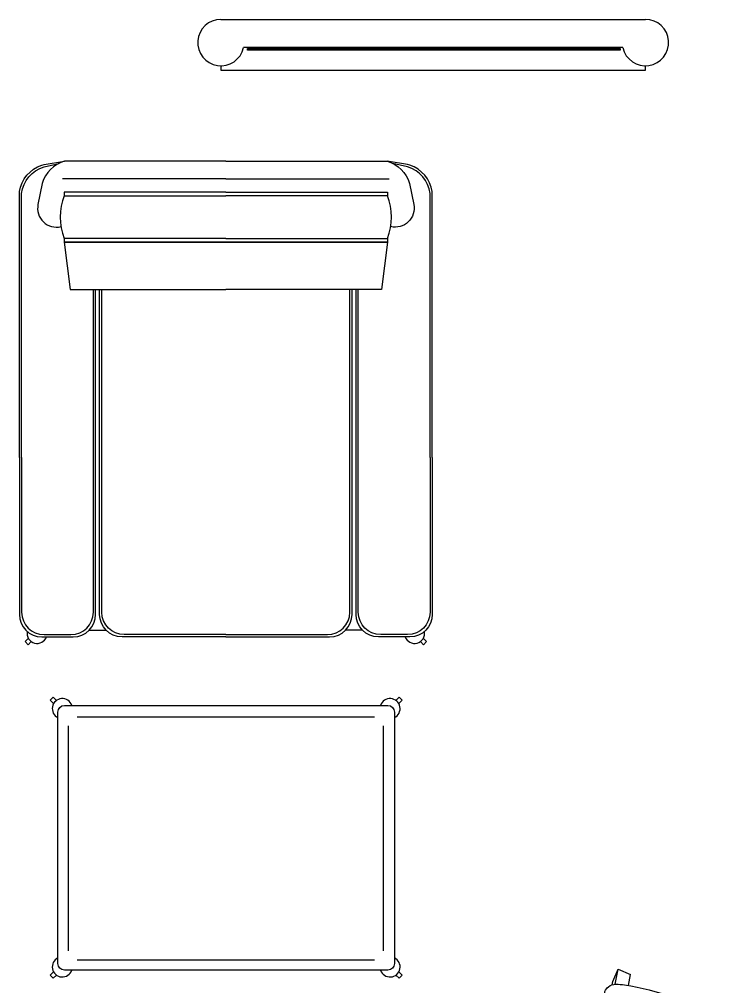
# Model space of a CAD drawing. Header units: millimetres. Extents: x -38686 to 870903, y -23218 to 232707.
# Drawn here: x 40788 to 42337, y 25863 to 28018 of the extents above; entities that cross this region are included whole.
import ezdxf

# ---------------------------------------------------------------- set-up
doc = ezdxf.new("R2010")
doc.units = ezdxf.units.MM
doc.header["$LTSCALE"] = 10
doc.layers.add('40 - Detail Outline', color=142, linetype='Continuous')

msp = doc.modelspace()

# ---------------------------------------------------------------- linework, layer by layer
at = {"layer": '40 - Detail Outline', "color": 0}
for p, q in [((40842.631, 27694.661), (40888.515, 27702.269)), ((41247.631, 27702.269), (40888.515, 27702.269)), ((41247.631, 27702.269), (41606.748, 27702.269)), ((41652.631, 27694.661), (41606.748, 27702.269)), ((40842.631, 27689.661), (40875.774, 27697.269)), ((41652.631, 27689.661), (41619.489, 27697.269)), ((41247.631, 27662.75), (40883.794, 27662.75)), ((41247.631, 27662.75), (41611.469, 27662.75)), ((40942.948, 26656.913), (40981.077, 26656.913)), ((41552.315, 26656.913), (41514.186, 26656.913)), ((42115.137, 25868.076), (42121.487, 25901.992)), ((42144.687, 25865.373), (42149.328, 25890.162)), ((42108.292, 25866.862), (42109.657, 25874.151))]:
    msp.add_line(p, q, dxfattribs=at)
at = {"layer": '40 - Detail Outline', "color": 251}
for p, q in [((41578.92, 26463.623), (40916.343, 26463.623)), ((40896.343, 26443.623), (40896.343, 25942.575)), ((41598.92, 25942.575), (41598.92, 26443.623)), ((40916.343, 25922.575), (41578.92, 25922.575))]:
    msp.add_line(p, q, dxfattribs=at)
at = {"layer": '40 - Detail Outline', "color": 0}
for points in [[(41236.64, 28018.29), (42182.469, 28018.29)], [(42132.005, 27955.21), (41287.103, 27955.21)], [(41247.631, 27633.448), (40887.475, 27633.448), (40887.475, 27625.192), (41247.631, 27625.192)], [(41247.631, 27633.448), (41607.787, 27633.448), (41607.787, 27625.192), (41247.631, 27625.192)], [(41247.631, 27530.115), (40887.475, 27530.115), (40887.475, 27521.859), (41247.631, 27521.859)], [(41247.631, 27530.115), (41607.787, 27530.115), (41607.787, 27521.859), (41247.631, 27521.859)], [(41247.631, 27521.859), (40887.475, 27521.859), (40900.73, 27416.501), (41063.886, 27416.501)], [(41247.631, 27521.859), (41607.787, 27521.859), (41594.533, 27416.501), (41431.376, 27416.501)], [(41063.886, 27416.501), (41247.631, 27416.501)], [(41431.376, 27416.501), (41247.631, 27416.501)], [(42109.657, 25874.151), (42121.487, 25901.992), (42149.328, 25890.162)]]:
    msp.add_lwpolyline(points, dxfattribs=at)
at = {"layer": '40 - Detail Outline', "color": 252}
msp.add_lwpolyline([(41296.194, 27953.158), (42126.361, 27953.158), (42126.361, 27949.602), (41296.194, 27949.602)], close=True, dxfattribs=at)
at = {"layer": '40 - Detail Outline', "color": 251}
msp.add_lwpolyline([(41236.64, 27914.84), (41236.64, 27904.84), (42182.469, 27904.84), (42182.469, 27914.84)], dxfattribs=at)
at = {"layer": '40 - Detail Outline', "color": 0}
for points in [[(41247.631, 27702.269), (40888.515, 27702.269, 0.25814287), (40838.515, 27652.269), (40829.168, 27605.661, 0.5502594), (40880.447, 27556.486)], [(41247.631, 27702.269), (41606.748, 27702.269, -0.25814287), (41656.748, 27652.269), (41666.094, 27605.661, -0.5502594), (41614.815, 27556.486)], [(40787.631, 27042.149), (40788.148, 27634.514, -0.28147335), (40837.56, 27693.314), (40842.631, 27694.661)], [(40792.631, 27042.149), (40792.631, 27630.031, -0.29368572), (40842.631, 27689.661)], [(41707.631, 27042.149), (41707.114, 27634.514, 0.28147335), (41657.702, 27693.314), (41652.631, 27694.661)], [(41702.631, 27042.149), (41702.631, 27630.031, 0.29368572), (41652.631, 27689.661)], [(40787.631, 27042.149), (40787.631, 26692.269, 0.41421356), (40837.631, 26642.269), (40907.592, 26642.269, 0.41421356), (40957.592, 26692.269), (40957.592, 27416.501)], [(40792.631, 27042.149), (40792.631, 26697.269, 0.41421356), (40842.631, 26647.269), (40902.592, 26647.269, 0.41421356), (40952.592, 26697.269), (40952.592, 27416.501)], [(41247.631, 26642.269), (41016.432, 26642.269, -0.41421356), (40966.432, 26692.269), (40966.432, 27416.501)], [(41247.631, 26647.269), (41021.432, 26647.269, -0.41421356), (40971.432, 26697.269), (40971.432, 27416.501)], [(41247.631, 26642.269), (41478.831, 26642.269, 0.41421356), (41528.831, 26692.269), (41528.831, 27416.501)], [(41247.631, 26647.269), (41473.831, 26647.269, 0.41421356), (41523.831, 26697.269), (41523.831, 27416.501)], [(41707.631, 27042.149), (41707.631, 26692.269, -0.41421356), (41657.631, 26642.269), (41587.67, 26642.269, -0.41421356), (41537.67, 26692.269), (41537.67, 27416.501)], [(41702.631, 27042.149), (41702.631, 26697.269, -0.41421356), (41652.631, 26647.269), (41592.67, 26647.269, -0.41421356), (41542.67, 26697.269), (41542.67, 27416.501)]]:
    msp.add_lwpolyline(points, format="xyb", dxfattribs=at)
at = {"layer": '40 - Detail Outline', "color": 7}
for points in [[(40814.247, 26631.837), (40807.17, 26624.76), (40800.426, 26631.505), (40807.851, 26638.93)], [(41681.015, 26631.837), (41688.092, 26624.76), (41694.837, 26631.505), (41687.412, 26638.93)], [(40870.271, 26500.441), (40863.194, 26507.518), (40856.449, 26500.773), (40863.874, 26493.348)], [(41626.496, 26500.441), (41633.573, 26507.518), (41640.318, 26500.773), (41632.893, 26493.348)], [(40870.271, 25888.54), (40863.194, 25881.463), (40856.449, 25888.208), (40863.874, 25895.633)], [(41626.496, 25888.54), (41633.573, 25881.463), (41640.318, 25888.208), (41632.893, 25895.633)]]:
    msp.add_lwpolyline(points, dxfattribs=at)
at = {"layer": '40 - Detail Outline', "color": 0}
msp.add_lwpolyline([(40873.384, 25914.49), (40873.384, 26474.49, -0.41421356), (40888.384, 26489.49), (41608.384, 26489.49, -0.41421356), (41623.384, 26474.49), (41623.384, 25914.49, -0.41421356), (41608.384, 25899.49), (40888.384, 25899.49, -0.41421356)], format="xyb", close=True, dxfattribs=at)
for centre, radius, start, end in [((41236.64, 27966.565), 51.725, 90, 347.319116), ((42182.469, 27966.565), 51.725, 192.680884, 90), ((41012.86, 27577.653), 134.094, 159.236306, 200.763694), ((41482.402, 27577.653), 134.094, 339.236306, 20.763694)]:
    msp.add_arc(centre, radius, start, end, dxfattribs=at)
at = {"layer": '40 - Detail Outline', "color": 7}
for centre, start, end in [((40827.301, 26650.041), 169.441628, 339.698843), ((41667.961, 26650.041), 200.301157, 10.558372), ((40883.325, 26482.237), 18.893071, 243.65334), ((41613.442, 26482.237), 296.34666, 161.106929), ((40883.325, 25906.744), 116.34666, 341.106929), ((41613.442, 25906.744), 198.893071, 63.65334)]:
    msp.add_arc(centre, 22.4, start, end, dxfattribs=at)
at = {"layer": '40 - Detail Outline', "color": 0}
msp.add_spline([(42076.902, 25705.865), (42093.798, 25759.118), (42098.481, 25814.401), (42092.005, 25841.314), (42092.316, 25851.808), (42099.999, 25862.63), (42136.076, 25866.668), (42336.587, 25802.513)], degree=3, dxfattribs=at)

doc.saveas('drawing.dxf')
